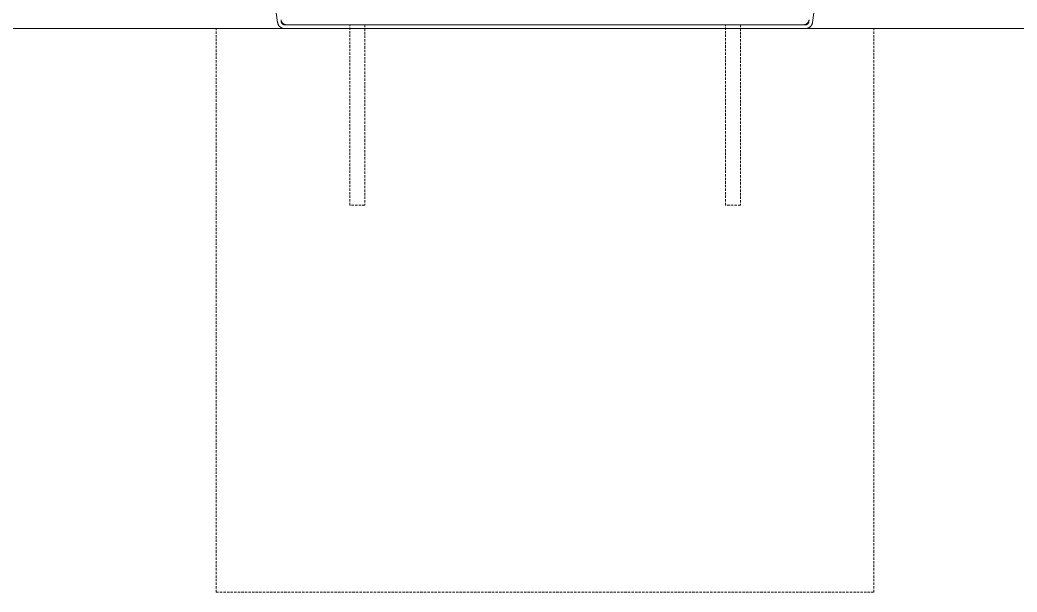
# Model space of a CAD drawing. Header units: millimetres. Extents: x -119 to 3638, y -51 to 1798.
# Drawn here: x 1233 to 1764, y 1028 to 1333 of the extents above; entities that cross this region are included whole.
import ezdxf

# ---------------------------------------------------------------- set-up
doc = ezdxf.new("R2010")
doc.units = ezdxf.units.MM
doc.linetypes.add('HIDDEN', pattern=[1.905, 1.27, -0.635])
doc.layers.add('ZANO_R', color=7, linetype='Continuous', lineweight=0)
doc.layers.add('ZANO_R_przerywana', color=7, linetype='HIDDEN', lineweight=0)

msp = doc.modelspace()

# ---------------------------------------------------------------- linework, layer by layer
at = {"layer": 'ZANO_R'}
for p, q in [((1370.48, 1331.22), (1366.96, 1357.43)), ((1658.72, 1357.43), (1655.21, 1331.22)), ((1372.32, 1332.53), (1372.33, 1332.43)), ((1372.32, 1332.53), (1372.46, 1331.49)), ((1372.33, 1332.43), (1372.35, 1332.33)), ((1372.35, 1332.33), (1372.38, 1332.23)), ((1372.38, 1332.23), (1372.4, 1332.13)), ((1653.23, 1331.49), (1653.37, 1332.53)), ((1653.28, 1332.13), (1653.31, 1332.23)), ((1653.31, 1332.23), (1653.33, 1332.33)), ((1653.33, 1332.33), (1653.35, 1332.43)), ((1653.35, 1332.43), (1653.37, 1332.53)), ((1337.84, 1327.93), (1687.84, 1327.93)), ((1370.48, 1331.22), (1370.5, 1331.09)), ((1370.5, 1331.09), (1370.52, 1330.97)), ((1370.52, 1330.97), (1370.55, 1330.84)), ((1370.55, 1330.84), (1370.58, 1330.71)), ((1370.58, 1330.71), (1370.62, 1330.58)), ((1370.62, 1330.58), (1370.66, 1330.46)), ((1370.66, 1330.46), (1370.71, 1330.34)), ((1370.71, 1330.34), (1370.76, 1330.22)), ((1370.76, 1330.22), (1370.81, 1330.1)), ((1370.81, 1330.1), (1370.87, 1329.98)), ((1370.87, 1329.98), (1370.93, 1329.86)), ((1370.93, 1329.86), (1371, 1329.75)), ((1371, 1329.75), (1371.07, 1329.64)), ((1371.07, 1329.64), (1371.14, 1329.53)), ((1371.14, 1329.53), (1371.22, 1329.43)), ((1371.22, 1329.43), (1371.3, 1329.32)), ((1371.3, 1329.32), (1371.39, 1329.22)), ((1371.39, 1329.22), (1371.48, 1329.12)), ((1371.48, 1329.12), (1371.57, 1329.03)), ((1371.57, 1329.03), (1371.66, 1328.94)), ((1371.66, 1328.94), (1371.76, 1328.85)), ((1371.76, 1328.85), (1371.86, 1328.77)), ((1371.86, 1328.77), (1371.96, 1328.69)), ((1371.96, 1328.69), (1372.07, 1328.61)), ((1372.07, 1328.61), (1372.18, 1328.54)), ((1372.18, 1328.54), (1372.29, 1328.47)), ((1372.29, 1328.47), (1372.41, 1328.4)), ((1372.4, 1332.13), (1372.43, 1332.03)), ((1372.41, 1328.4), (1372.52, 1328.34)), ((1372.43, 1332.03), (1372.46, 1331.93)), ((1372.46, 1331.93), (1372.5, 1331.84)), ((1372.47, 1331.43), (1372.46, 1331.49)), ((1372.48, 1331.37), (1372.47, 1331.43)), ((1372.49, 1331.31), (1372.48, 1331.37)), ((1372.51, 1331.25), (1372.49, 1331.31)), ((1372.5, 1331.84), (1372.54, 1331.74)), ((1372.52, 1331.19), (1372.51, 1331.25)), ((1372.54, 1331.13), (1372.52, 1331.19)), ((1372.52, 1328.34), (1372.64, 1328.28)), ((1372.54, 1331.74), (1372.58, 1331.65)), ((1372.57, 1331.07), (1372.54, 1331.13)), ((1372.59, 1331.02), (1372.57, 1331.07)), ((1372.58, 1331.65), (1372.63, 1331.56)), ((1372.61, 1330.96), (1372.59, 1331.02)), ((1372.64, 1330.91), (1372.61, 1330.96)), ((1372.63, 1331.56), (1372.67, 1331.47)), ((1372.67, 1330.85), (1372.64, 1330.91)), ((1372.64, 1328.28), (1372.76, 1328.23)), ((1372.67, 1331.47), (1372.73, 1331.38)), ((1372.7, 1330.8), (1372.67, 1330.85)), ((1372.73, 1330.75), (1372.7, 1330.8)), ((1372.73, 1331.38), (1372.78, 1331.29)), ((1372.77, 1330.7), (1372.73, 1330.75)), ((1372.76, 1328.23), (1372.88, 1328.18)), ((1372.81, 1330.65), (1372.77, 1330.7)), ((1372.78, 1331.29), (1372.84, 1331.21)), ((1372.84, 1330.6), (1372.81, 1330.65)), ((1372.84, 1331.21), (1372.9, 1331.12)), ((1372.88, 1330.55), (1372.84, 1330.6)), ((1372.92, 1330.5), (1372.88, 1330.55)), ((1372.88, 1328.18), (1373, 1328.14)), ((1372.9, 1331.12), (1372.96, 1331.04)), ((1372.97, 1330.46), (1372.92, 1330.5)), ((1372.96, 1331.04), (1373.03, 1330.96)), ((1373.01, 1330.42), (1372.97, 1330.46)), ((1373, 1328.14), (1373.13, 1328.1)), ((1373.06, 1330.38), (1373.01, 1330.42)), ((1373.03, 1330.96), (1373.1, 1330.89)), ((1373.1, 1330.34), (1373.06, 1330.38)), ((1373.1, 1330.89), (1373.17, 1330.81)), ((1373.15, 1330.3), (1373.1, 1330.34)), ((1373.13, 1328.1), (1373.26, 1328.06)), ((1373.2, 1330.26), (1373.15, 1330.3)), ((1373.17, 1330.81), (1373.24, 1330.74)), ((1373.25, 1330.23), (1373.2, 1330.26)), ((1373.24, 1330.74), (1373.32, 1330.67)), ((1373.3, 1330.19), (1373.25, 1330.23)), ((1373.26, 1328.06), (1373.38, 1328.03)), ((1373.36, 1330.16), (1373.3, 1330.19)), ((1373.32, 1330.67), (1373.4, 1330.61)), ((1373.41, 1330.13), (1373.36, 1330.16)), ((1373.38, 1328.03), (1373.51, 1328)), ((1373.4, 1330.61), (1373.48, 1330.54)), ((1373.47, 1330.11), (1373.41, 1330.13)), ((1373.52, 1330.08), (1373.47, 1330.11)), ((1373.48, 1330.54), (1373.56, 1330.48)), ((1373.51, 1328), (1373.64, 1327.98)), ((1373.58, 1330.06), (1373.52, 1330.08)), ((1373.56, 1330.48), (1373.64, 1330.42)), ((1373.64, 1330.03), (1373.58, 1330.06)), ((1373.64, 1330.42), (1373.73, 1330.37)), ((1373.7, 1330.01), (1373.64, 1330.03)), ((1373.64, 1327.98), (1373.77, 1327.96)), ((1373.75, 1330), (1373.7, 1330.01)), ((1373.73, 1330.37), (1373.82, 1330.32)), ((1373.81, 1329.98), (1373.75, 1330)), ((1373.77, 1327.96), (1373.9, 1327.95)), ((1373.87, 1329.97), (1373.81, 1329.98)), ((1373.82, 1330.32), (1373.91, 1330.27)), ((1373.94, 1329.96), (1373.87, 1329.97)), ((1373.9, 1327.95), (1374.03, 1327.94)), ((1373.91, 1330.27), (1374, 1330.22)), ((1374, 1329.95), (1373.94, 1329.96)), ((1374, 1330.22), (1374.09, 1330.18)), ((1374.06, 1329.94), (1374, 1329.95)), ((1374.03, 1327.94), (1374.16, 1327.93)), ((1374.12, 1329.93), (1374.06, 1329.94)), ((1374.09, 1330.18), (1374.19, 1330.14)), ((1374.18, 1329.93), (1374.12, 1329.93)), ((1374.24, 1329.93), (1374.18, 1329.93)), ((1374.19, 1330.14), (1374.29, 1330.1)), ((1375.23, 1329.93), (1374.24, 1329.93)), ((1374.29, 1330.1), (1374.38, 1330.07)), ((1374.38, 1330.07), (1374.48, 1330.04)), ((1374.48, 1330.04), (1374.58, 1330.02)), ((1374.58, 1330.02), (1374.68, 1329.99)), ((1374.68, 1329.99), (1374.78, 1329.97)), ((1374.78, 1329.97), (1374.88, 1329.96)), ((1374.88, 1329.96), (1374.98, 1329.95)), ((1374.98, 1329.95), (1375.09, 1329.94)), ((1375.09, 1329.94), (1375.19, 1329.93)), ((1375.19, 1329.93), (1375.29, 1329.93)), ((1375.29, 1329.93), (1650.39, 1329.93)), ((1650.39, 1329.93), (1650.49, 1329.93)), ((1651.44, 1329.93), (1650.45, 1329.93)), ((1650.49, 1329.93), (1650.6, 1329.94)), ((1650.6, 1329.94), (1650.7, 1329.95)), ((1650.7, 1329.95), (1650.8, 1329.96)), ((1650.8, 1329.96), (1650.9, 1329.97)), ((1650.9, 1329.97), (1651, 1329.99)), ((1651, 1329.99), (1651.1, 1330.02)), ((1651.1, 1330.02), (1651.2, 1330.04)), ((1651.2, 1330.04), (1651.3, 1330.07)), ((1651.3, 1330.07), (1651.4, 1330.1)), ((1651.4, 1330.1), (1651.49, 1330.14)), ((1651.5, 1329.93), (1651.44, 1329.93)), ((1651.49, 1330.14), (1651.59, 1330.18)), ((1651.57, 1329.93), (1651.5, 1329.93)), ((1651.52, 1327.93), (1651.65, 1327.94)), ((1651.63, 1329.94), (1651.57, 1329.93)), ((1651.59, 1330.18), (1651.68, 1330.22)), ((1651.69, 1329.95), (1651.63, 1329.94)), ((1651.65, 1327.94), (1651.78, 1327.95)), ((1651.68, 1330.22), (1651.77, 1330.27)), ((1651.75, 1329.96), (1651.69, 1329.95)), ((1651.81, 1329.97), (1651.75, 1329.96)), ((1651.77, 1330.27), (1651.87, 1330.32)), ((1651.78, 1327.95), (1651.91, 1327.96)), ((1651.87, 1329.98), (1651.81, 1329.97)), ((1651.87, 1330.32), (1651.95, 1330.37)), ((1651.93, 1330), (1651.87, 1329.98)), ((1651.91, 1327.96), (1652.04, 1327.98)), ((1651.99, 1330.01), (1651.93, 1330)), ((1651.95, 1330.37), (1652.04, 1330.42)), ((1652.05, 1330.03), (1651.99, 1330.01)), ((1652.04, 1330.42), (1652.13, 1330.48)), ((1652.04, 1327.98), (1652.17, 1328)), ((1652.1, 1330.06), (1652.05, 1330.03)), ((1652.16, 1330.08), (1652.1, 1330.06)), ((1652.13, 1330.48), (1652.21, 1330.54)), ((1652.22, 1330.11), (1652.16, 1330.08)), ((1652.17, 1328), (1652.3, 1328.03)), ((1652.21, 1330.54), (1652.29, 1330.61)), ((1652.27, 1330.13), (1652.22, 1330.11)), ((1652.33, 1330.16), (1652.27, 1330.13)), ((1652.29, 1330.61), (1652.37, 1330.67)), ((1652.3, 1328.03), (1652.43, 1328.06)), ((1652.38, 1330.19), (1652.33, 1330.16)), ((1652.37, 1330.67), (1652.44, 1330.74)), ((1652.43, 1330.23), (1652.38, 1330.19)), ((1652.48, 1330.26), (1652.43, 1330.23)), ((1652.43, 1328.06), (1652.55, 1328.1)), ((1652.44, 1330.74), (1652.52, 1330.81)), ((1652.53, 1330.3), (1652.48, 1330.26)), ((1652.52, 1330.81), (1652.59, 1330.89)), ((1652.58, 1330.34), (1652.53, 1330.3)), ((1652.55, 1328.1), (1652.68, 1328.14)), ((1652.63, 1330.38), (1652.58, 1330.34)), ((1652.59, 1330.89), (1652.66, 1330.96)), ((1652.67, 1330.42), (1652.63, 1330.38)), ((1652.66, 1330.96), (1652.72, 1331.04)), ((1652.72, 1330.46), (1652.67, 1330.42)), ((1652.68, 1328.14), (1652.8, 1328.18)), ((1652.72, 1331.04), (1652.79, 1331.12)), ((1652.76, 1330.5), (1652.72, 1330.46)), ((1652.8, 1330.55), (1652.76, 1330.5)), ((1652.79, 1331.12), (1652.85, 1331.21)), ((1652.84, 1330.6), (1652.8, 1330.55)), ((1652.8, 1328.18), (1652.92, 1328.23)), ((1652.88, 1330.65), (1652.84, 1330.6)), ((1652.85, 1331.21), (1652.9, 1331.29)), ((1652.92, 1330.7), (1652.88, 1330.65)), ((1652.9, 1331.29), (1652.96, 1331.38)), ((1652.95, 1330.75), (1652.92, 1330.7)), ((1652.92, 1328.23), (1653.04, 1328.28)), ((1652.98, 1330.8), (1652.95, 1330.75)), ((1652.96, 1331.38), (1653.01, 1331.47)), ((1653.01, 1330.85), (1652.98, 1330.8)), ((1653.01, 1331.47), (1653.06, 1331.56)), ((1653.04, 1330.91), (1653.01, 1330.85)), ((1653.07, 1330.96), (1653.04, 1330.91)), ((1653.04, 1328.28), (1653.16, 1328.34)), ((1653.06, 1331.56), (1653.1, 1331.65)), ((1653.1, 1331.02), (1653.07, 1330.96)), ((1653.1, 1331.65), (1653.15, 1331.74)), ((1653.12, 1331.07), (1653.1, 1331.02)), ((1653.14, 1331.13), (1653.12, 1331.07)), ((1653.16, 1331.19), (1653.14, 1331.13)), ((1653.15, 1331.74), (1653.19, 1331.84)), ((1653.18, 1331.25), (1653.16, 1331.19)), ((1653.16, 1328.34), (1653.28, 1328.4)), ((1653.19, 1331.31), (1653.18, 1331.25)), ((1653.19, 1331.84), (1653.22, 1331.93)), ((1653.21, 1331.37), (1653.19, 1331.31)), ((1653.22, 1331.43), (1653.21, 1331.37)), ((1653.22, 1331.93), (1653.25, 1332.03)), ((1653.23, 1331.49), (1653.22, 1331.43)), ((1653.25, 1332.03), (1653.28, 1332.13)), ((1653.28, 1328.4), (1653.39, 1328.47)), ((1653.39, 1328.47), (1653.5, 1328.54)), ((1653.5, 1328.54), (1653.61, 1328.61)), ((1653.61, 1328.61), (1653.72, 1328.69)), ((1653.72, 1328.69), (1653.82, 1328.77)), ((1653.82, 1328.77), (1653.92, 1328.85)), ((1653.92, 1328.85), (1654.02, 1328.94)), ((1654.02, 1328.94), (1654.12, 1329.03)), ((1654.12, 1329.03), (1654.21, 1329.12)), ((1654.21, 1329.12), (1654.3, 1329.22)), ((1654.3, 1329.22), (1654.38, 1329.32)), ((1654.38, 1329.32), (1654.46, 1329.43)), ((1654.46, 1329.43), (1654.54, 1329.53)), ((1654.54, 1329.53), (1654.62, 1329.64)), ((1654.62, 1329.64), (1654.69, 1329.75)), ((1654.69, 1329.75), (1654.75, 1329.86)), ((1654.75, 1329.86), (1654.81, 1329.98)), ((1654.81, 1329.98), (1654.87, 1330.1)), ((1654.87, 1330.1), (1654.93, 1330.22)), ((1654.93, 1330.22), (1654.98, 1330.34)), ((1654.98, 1330.34), (1655.02, 1330.46)), ((1655.02, 1330.46), (1655.07, 1330.58)), ((1655.07, 1330.58), (1655.1, 1330.71)), ((1655.1, 1330.71), (1655.14, 1330.84)), ((1655.14, 1330.84), (1655.16, 1330.97)), ((1655.16, 1330.97), (1655.19, 1331.09)), ((1655.19, 1331.09), (1655.21, 1331.22))]:
    msp.add_line(p, q, dxfattribs=at)
msp.add_lwpolyline([(-95.93, 1327.93), (2162.89, 1327.93)], dxfattribs=at)
at = {"layer": 'ZANO_R_przerywana'}
for p, q in [((1337.84, 1027.93), (1337.84, 1327.93)), ((1408.84, 1233.93), (1408.84, 1329.93)), ((1416.84, 1329.93), (1416.84, 1233.93)), ((1608.84, 1233.93), (1608.84, 1329.93)), ((1616.84, 1329.93), (1616.84, 1233.93)), ((1687.84, 1027.93), (1687.84, 1327.93)), ((1416.84, 1233.93), (1408.84, 1233.93)), ((1616.84, 1233.93), (1608.84, 1233.93)), ((1616.84, 1233.93), (1616.84, 1233.93)), ((1616.84, 1233.93), (1616.84, 1233.93)), ((1337.84, 1027.93), (1687.84, 1027.93))]:
    msp.add_line(p, q, dxfattribs=at)

doc.saveas('drawing.dxf')
